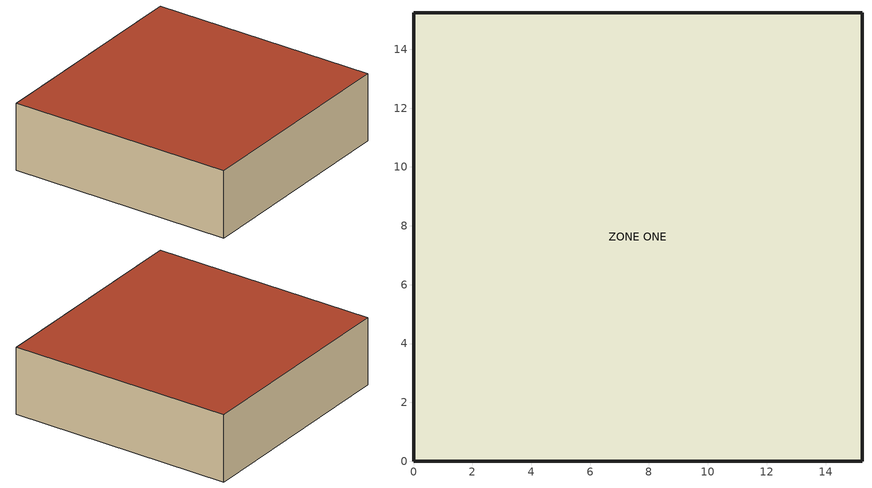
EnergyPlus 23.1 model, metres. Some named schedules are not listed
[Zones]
ZONE ONE
 floor adiabatic (FLOOR SLAB 8 IN): 0,0 0,15.24 15.24,15.24 15.24,0 z0
 wall outside (R13WALL): 0,0 15.24,0 15.24,15.24 0,15.24 0,0 z0:4.57
 roof outside (ROOF34): 0,0 15.24,0 15.24,15.24 0,15.24 z4.57
[Building]
Simple One Zone (no roof-no floor): Loads convergence tolerance value=0.04; Maximum number of warmup days=25; Minimum number of warmup days=6; North axis=0; Solar distribution=MinimalShadowing; Temperature convergence tolerance value=0.004; Terrain=Suburbs
[Site:Location]
Denver Centennial  Golden   N_CO_USA Design_Conditions: Elevation=1829; Latitude=39.74; Longitude=-105.18; Time zone=-7
[SizingPeriod:DesignDay] Daylight saving time indicator=No; Rain indicator=No; Snow indicator=No
Name | Beam solar day schedule | Daily dry bulb temperature range | Day of month | Day type | Diffuse solar day schedule | Humidity condition type | Maximum dry bulb temperature | Month | Solar model indicator | Wetbulb or dewpoint at maximum dry bulb | Wind direction | Wind speed | Sky clearness | Dry bulb temperature range modifier day schedule | Dry bulb temperature range modifier type | Humidity condition day schedule | Daily wet bulb temperature range | Humidity ratio at maximum dry bulb
Denver Centennial Golden Ann Clg 1% Condns DB=>MWB - Schedule Solar | Summer (7/13) Beam Solar | 15.2 | 13 | SummerDesignDay | Summer (7/13) Diffuse Solar | WetBulb | 32.6 | 7 | Schedule | 15.5 | 120 | 4
Denver Centennial Golden Ann Clg 1% Condns DB=>MWB - Zhang Huang Solar |  | 15.2 | 22 | SummerDesignDay |  | WetBulb | 32.6 | 7 | ZhangHuang | 15.5 | 120 | 4 | 1
Denver Centennial Golden Ann Clg 1% Condns DB=>MWB default |  | 15.2 | 21 | SummerDesignDay |  | WetBulb | 32.6 | 7 | ASHRAEClearSky | 15.5 | 120 | 4 | 1
Denver Centennial Golden Ann Clg 1% Rel Humidity Changes |  | 15.2 | 22 | SummerDesignDay |  | RelativeHumiditySchedule | 32.6 | 7 | ASHRAEClearSky |  | 120 | 4 | 1 | default temp range | MultiplierSchedule | dd summer (7/22) rel humidity
Denver Centennial Golden Ann Clg 1% Sky Temperature modfier |  | 15.2 | 25 | SummerDesignDay |  | WetBulb | 32.6 | 7 | ASHRAEClearSky | 15.5 | 120 | 4 | 1 | temp range deltas | DifferenceSchedule
Denver Centennial Golden Ann Clg 1% Temp Range delta schedule Changes |  | 15.2 | 24 | SummerDesignDay |  | WetBulb | 32.6 | 7 | ASHRAEClearSky | 15.5 | 120 | 4 | 1 | temp range deltas | DifferenceSchedule
Denver Centennial Golden Ann Clg 1% Temp Range multiplier schedule Changes |  | 15.2 | 23 | SummerDesignDay |  | WetBulb | 32.6 | 7 | ASHRAEClearSky | 15.5 | 120 | 4 | 1 | temp range | MultiplierSchedule
Denver Centennial Golden Ann Htg 1/13 - sched solar | Winter (1/13) Beam Solar | 0 | 13 | WinterDesignDay | Winter (1/13) Diffuse Solar | WetBulb | -16 | 1 | Schedule | -16 | 180 | 2.3
Denver Centennial Golden Ann Htg 99% Condns DB - Zhang Huang Solar |  | 0 | 22 | WinterDesignDay |  | WetBulb | -16 | 12 | ZhangHuang | -16 | 180 | 2.3 | 0
Denver Centennial Golden Ann Htg 99% Condns DB default |  | 0 | 21 | WinterDesignDay |  | WetBulb | -16 | 12 | ASHRAEClearSky | -16 | 180 | 2.3 | 0
Denver Centennial Golden Ann Htg 99% Rel Humidity From Weather Stat |  | 0 | 22 | WinterDesignDay |  | RelativeHumiditySchedule | -16 | 12 | ASHRAEClearSky |  | 180 | 2.3 | 0 |  |  | dd winter (12/22) rel humidity
Example Weather object | Example Weather Direct Solar |  | 9 | Wednesday | Example Weather Diffuse Solar | RelativeHumiditySchedule |  | 6 | Schedule |  | 90 | 0 |  | Example Weather Temp | TemperatureProfileSchedule | Example Weather Relative Humidity | 0 | 0
[Construction]
FLOOR SLAB 8 IN: C10 - 8 IN HW CONCRETE
R13WALL: R13LAYER
ROOF34: E2 - 1 / 2 IN SLAG OR STONE, E3 - 3 / 8 IN FELT AND MEMBRANE, B5 - 1 IN DENSE INSULATION, C12 - 2 IN HW CONCRETE
[Material] Thermal absorptance=0.9
Name | Conductivity | Density | Roughness | Solar absorptance | Specific heat | Thickness | Visible absorptance
B5 - 1 IN DENSE INSULATION | 0.04 | 91.30524 | VeryRough | 0.5 | 836.8 | 0.025 | 0.5
C10 - 8 IN HW CONCRETE | 1.729577 | 2242.585 | MediumRough | 0.65 | 836.8 | 0.203302 | 0.65
C12 - 2 IN HW CONCRETE | 1.729577 | 2242.585 | MediumRough | 0.65 | 836.8 | 0.0509016 | 0.65
E2 - 1 / 2 IN SLAG OR STONE | 1.435549 | 881.0155 | Rough | 0.55 | 1673.6 | 0.0127102 | 0.55
E3 - 3 / 8 IN FELT AND MEMBRANE | 0.190253 | 1121.292 | Rough | 0.75 | 1673.6 | 0.00954024 | 0.75
[Material:NoMass]
R13LAYER: Roughness=Rough; Solar absorptance=0.75; Thermal absorptance=0.9; Thermal resistance=2.290965; Visible absorptance=0.75
[WeatherProperty:SkyTemperature] Calculation type=ScheduleValue
Name | Schedule
 | ConstantSchedule5
Denver Centennial Golden Ann Clg 1% Sky Temperature modfier | DaySchedule5
[Zone]
ZONE ONE: Ceiling height=Autocalculate; Multiplier=1; Type=1; Volume=Autocalculate
[Schedule:Constant]
ConstantSchedule5: Hourly value=5
[Schedule:Day:Hourly]
Summer (7/13) Beam Solar: 0, 0, 0, 0, 0, 85, 514, 778, 848, 849, 790, 719, 392, 2, 2, 29, 286, 346, 84, 0, 0, 0, 0, 0
Summer (7/13) Diffuse Solar: 0, 0, 0, 0, 1, 71, 159, 177, 178, 173, 179, 187, 313, 145, 129, 208, 167, 90, 53, 1, 0, 0, 0, 0
[Schedule:Day:Interval]
DaySchedule5: until: 24:00, 5, Average
dd summer (7/22) rel humidity: until: 0:15, 36.3207, until: 0:30, 36.8326, until: 0:45, 37.3526, until: 1:00, 37.8809, until: 1:15, 38.4176, until: 1:30, 38.9628, until: 1:45, 39.5168, until: 2:00, 40.0796, until: 2:15, 40.5363, until: 2:30, 40.9988, until: 2:45, 41.4673, until: 3:00, 41.9418, until: 3:15, 42.3016, until: 3:30, 42.665, until: 3:45, 43.0318, until: 4:00, 43.4021, until: 4:15, 43.5263, until: 4:30, 43.651, until: 4:45, 43.776, until: 5:00, 43.9014, until: 5:15, 43.651, until: 5:30, 43.4021, until: 5:45, 43.1548, until: 6:00, 42.9091, until: 6:15, 42.3016, until: 6:30, 41.7038, until: 6:45, 41.1154, until: 7:00, 40.5363, until: 7:15, 39.5168, until: 7:30, 38.5259, until: 7:45, 37.5629, until: 8:00, 36.6269, until: 8:15, 35.3209, until: 8:30, 34.0673, until: 8:45, 32.8637, until: 9:00, 31.7078, until: 9:15, 30.4293, until: 9:30, 29.2091, until: 9:45, 28.0439, until: 10:00, 26.931, until: 10:15, 25.7293, until: 10:30, 24.5877, until: 10:45, 23.5027, until: 11:00, 22.4712, until: 11:15, 21.5468, until: 11:30, 20.6651, until: 11:45, 19.8239, until: 12:00, 19.0213, until: 12:15, 18.4435, until: 12:30, 17.8855, until: 12:45, 17.3465, until: 13:00, 16.8255, until: 13:15, 16.488, until: 13:30, 16.1583, until: 13:45, 15.836, until: 14:00, 15.521, until: 14:15, 15.4047, until: 14:30, 15.2894, until: 14:45, 15.1751, until: 15:00, 15.0617, until: 15:15, 15.1751, until: 15:30, 15.2894, until: 15:45, 15.4047, until: 16:00, 15.521, until: 16:15, 15.7962, until: 16:30, 16.077, until: 16:45, 16.3635, until: 17:00, 16.6558, until: 17:15, 17.1272, until: 17:30, 17.6139, until: 17:45, 18.1156, until: 18:00, 18.6338, until: 18:15, 19.2681, until: 18:30, 19.9269, until: 18:45, 20.6113, until: 19:00, 21.3225, until: 19:15, 22.0614, until: 19:30, 22.8293, until: 19:45, 23.6275, until: 20:00, 24.4571, until: 20:15, 25.1848, until: 20:30, 25.9369, until: 20:45, 26.7144, until: 21:00, 27.5182, until: 21:15, 28.2727, until: 21:30, 29.0506, until: 21:45, 29.8528, until: 22:00, 30.6802, until: 22:15, 31.361, until: 22:30, 32.0588, until: 22:45, 32.7732, until: 23:00, 33.5057, until: 23:15, 34.0673, until: 23:30, 34.6395, until: 23:45, 35.2226, until: 24:00, 35.8169, No
default temp range: until: 0:15, 0.8325, until: 0:30, 0.845, until: 0:45, 0.8575, until: 1:00, 0.87, until: 1:15, 0.8825, until: 1:30, 0.895, until: 1:45, 0.9075, until: 2:00, 0.92, until: 2:15, 0.93, until: 2:30, 0.94, until: 2:45, 0.95, until: 3:00, 0.96, until: 3:15, 0.9675, until: 3:30, 0.975, until: 3:45, 0.9825, until: 4:00, 0.99, until: 4:15, 0.9925, until: 4:30, 0.995, until: 4:45, 0.9975, until: 5:00, 1, until: 5:15, 0.995, until: 5:30, 0.99, until: 5:45, 0.985, until: 6:00, 0.98, until: 6:15, 0.9675, until: 6:30, 0.955, until: 6:45, 0.9425, until: 7:00, 0.93, until: 7:15, 0.9075, until: 7:30, 0.885, until: 7:45, 0.8625, until: 8:00, 0.84, until: 8:15, 0.8075, until: 8:30, 0.775, until: 8:45, 0.7425, until: 9:00, 0.71, until: 9:15, 0.6725, until: 9:30, 0.635, until: 9:45, 0.5975, until: 10:00, 0.56, until: 10:15, 0.5175, until: 10:30, 0.475, until: 10:45, 0.4325, until: 11:00, 0.39, until: 11:15, 0.35, until: 11:30, 0.31, until: 11:45, 0.27, until: 12:00, 0.23, until: 12:15, 0.2, until: 12:30, 0.17, until: 12:45, 0.14, until: 13:00, 0.11, until: 13:15, 0.09, until: 13:30, 0.07, until: 13:45, 0.05, until: 14:00, 0.03, until: 14:15, 0.0225, until: 14:30, 0.015, until: 14:45, 0.0075, until: 15:00, 0, until: 15:15, 0.0075, until: 15:30, 0.015, until: 15:45, 0.0225, until: 16:00, 0.03, until: 16:15, 0.0475, until: 16:30, 0.065, until: 16:45, 0.0825, until: 17:00, 0.1, until: 17:15, 0.1275, until: 17:30, 0.155, until: 17:45, 0.1825, until: 18:00, 0.21, until: 18:15, 0.2425, until: 18:30, 0.275, until: 18:45, 0.3075, until: 19:00, 0.34, until: 19:15, 0.3725, until: 19:30, 0.405, until: 19:45, 0.4375, until: 20:00, 0.47, until: 20:15, 0.4975, until: 20:30, 0.525, until: 20:45, 0.5525, until: 21:00, 0.58, until: 21:15, 0.605, until: 21:30, 0.63, until: 21:45, 0.655, until: 22:00, 0.68, until: 22:15, 0.7, until: 22:30, 0.72, until: 22:45, 0.74, until: 23:00, 0.76, until: 23:15, 0.775, until: 23:30, 0.79, until: 23:45, 0.805, until: 24:00, 0.82, No
